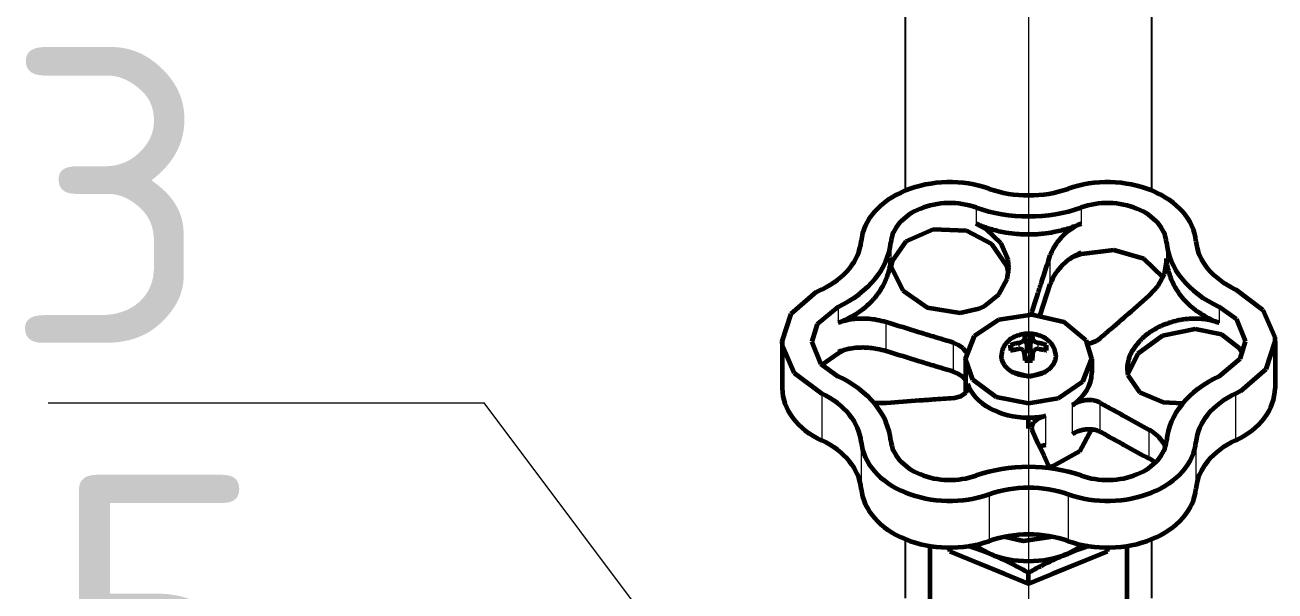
# Model space of a CAD drawing. Header units: millimetres. Extents: x -718 to 68664, y -49984 to -979.
# Drawn here: x 20302 to 21570, y -36362 to -35788 of the extents above; entities that cross this region are included whole.
import ezdxf

# ---------------------------------------------------------------- set-up
doc = ezdxf.new("R2010")
doc.units = ezdxf.units.MM
doc.linetypes.add('K5LT_BASIC', pattern=[0])
doc.layers.add('Text', color=7, linetype='Continuous', lineweight=15)
doc.layers.add('ГВС (Т3)_20', color=10, linetype='Continuous', lineweight=25)
doc.layers.add('Системный слой (1)', color=7, linetype='Continuous', true_color=0xc26c6c6c)
doc.styles.add('ISOCPEUR', font='isocpeur.ttf', dxfattribs={"width": 0.65})

# ---------------------------------------------------------------- blocks, each defined once
blk = doc.blocks.new('U389')
at = {"layer": 'Системный слой (1)', "color": 150, "linetype": 'K5LT_BASIC', "lineweight": 60, "true_color": 0x0080ff}
for p, q in [((484.42, 151.15), (484.39, 151.19)), ((484.72, 150.97), (484.42, 151.15))]:
    blk.add_line(p, q, dxfattribs=at)
blk = doc.blocks.new('U390')
at = {"layer": 'Системный слой (1)', "color": 150, "linetype": 'K5LT_BASIC', "lineweight": 60, "true_color": 0x0080ff}
for p, q in [((484.39, 150.38), (484.68, 150.6)), ((484.68, 150.6), (484.72, 150.6))]:
    blk.add_line(p, q, dxfattribs=at)
blk = doc.blocks.new('U391')
at = {"layer": 'Системный слой (1)', "color": 150, "linetype": 'K5LT_BASIC', "lineweight": 60, "true_color": 0x0080ff}
for p, q in [((484.46, 150.35), (484.42, 150.36)), ((484.49, 150.35), (484.46, 150.35)), ((484.52, 150.34), (484.49, 150.35)), ((484.71, 150.22), (484.52, 150.34)), ((484.82, 150.02), (484.71, 150.22)), ((484.84, 149.77), (484.82, 150.02))]:
    blk.add_line(p, q, dxfattribs=at)
blk = doc.blocks.new('U392')
at = {"layer": 'Системный слой (1)', "color": 150, "linetype": 'K5LT_BASIC', "lineweight": 60, "true_color": 0x0080ff}
for p, q in [((484.42, 151.21), (484.46, 151.22)), ((484.46, 151.22), (484.49, 151.22)), ((484.49, 151.22), (484.52, 151.23)), ((484.52, 151.23), (484.71, 151.35)), ((484.71, 151.35), (484.82, 151.55)), ((484.82, 151.55), (484.84, 151.8))]:
    blk.add_line(p, q, dxfattribs=at)
blk = doc.blocks.new('U393')
at = {"layer": 'Системный слой (1)', "color": 150, "linetype": 'K5LT_BASIC', "lineweight": 60, "true_color": 0x0080ff}
for p, q in [((480.55, 129.28), (480.29, 129.8)), ((490.89, 129.8), (488.79, 127.01)), ((482.78, 126.71), (480.55, 129.28)), ((488.79, 127.01), (486.04, 125.81)), ((485.59, 125.79), (482.78, 126.71)), ((486.04, 125.81), (485.59, 125.79))]:
    blk.add_line(p, q, dxfattribs=at)
blk = doc.blocks.new('U394')
at = {"layer": 'Системный слой (1)', "color": 150, "linetype": 'K5LT_BASIC', "lineweight": 60, "true_color": 0x0080ff}
for p, q in [((494.46, 145.41), (494.45, 145.45)), ((494.86, 142.14), (494.46, 145.41)), ((493.98, 139.08), (494.86, 142.14)), ((492.08, 137.14), (493.98, 139.08))]:
    blk.add_line(p, q, dxfattribs=at)
blk = doc.blocks.new('U395')
at = {"layer": 'Системный слой (1)', "color": 150, "linetype": 'K5LT_BASIC', "lineweight": 60, "true_color": 0x0080ff}
for p, q in [((482.05, 131.46), (483.84, 129.32)), ((487.84, 129.7), (489.12, 131.46)), ((485.59, 128.79), (487.84, 129.7)), ((483.84, 129.32), (485.59, 128.79))]:
    blk.add_line(p, q, dxfattribs=at)
blk = doc.blocks.new('U396')
at = {"layer": 'Системный слой (1)', "color": 150, "linetype": 'K5LT_BASIC', "lineweight": 60, "true_color": 0x0080ff}
for p, q in [((482.38, 174.56), (485.13, 175.76)), ((485.13, 175.76), (485.59, 175.79)), ((485.59, 175.79), (488.39, 174.86)), ((480.29, 171.77), (482.38, 174.56)), ((488.39, 174.86), (490.62, 172.29)), ((490.62, 172.29), (490.89, 171.77))]:
    blk.add_line(p, q, dxfattribs=at)
blk = doc.blocks.new('U397')
at = {"layer": 'Системный слой (1)', "color": 150, "linetype": 'K5LT_BASIC', "lineweight": 60, "true_color": 0x0080ff}
for p, q in [((485.59, 172.79), (483.34, 171.87)), ((487.34, 172.25), (485.59, 172.79)), ((483.34, 171.87), (482.05, 170.11)), ((489.12, 170.11), (487.34, 172.25))]:
    blk.add_line(p, q, dxfattribs=at)
blk = doc.blocks.new('U398')
at = {"layer": 'Системный слой (1)', "color": 150, "linetype": 'K5LT_BASIC', "lineweight": 60, "true_color": 0x0080ff}
for p, q in [((472.93, 148.3), (472.82, 148.71)), ((474.43, 145.62), (472.93, 148.3)), ((476.69, 144.41), (474.43, 145.62))]:
    blk.add_line(p, q, dxfattribs=at)
blk = doc.blocks.new('U399')
at = {"layer": 'Системный слой (1)', "color": 150, "linetype": 'K5LT_BASIC', "lineweight": 60, "true_color": 0x0080ff}
for p, q in [((479.94, 154.08), (481.69, 156.44)), ((481.69, 156.44), (483.82, 157.19)), ((483.82, 157.19), (486.15, 156.27)), ((486.15, 156.27), (487.81, 153.79)), ((479.29, 150.79), (479.94, 154.08)), ((487.81, 153.79), (488.34, 150.45)), ((479.82, 147.78), (479.29, 150.79)), ((488.34, 150.45), (487.57, 147.2)), ((481.49, 145.3), (479.82, 147.78)), ((487.57, 147.2), (485.73, 144.98)), ((483.82, 144.39), (481.49, 145.3)), ((485.73, 144.98), (483.82, 144.39))]:
    blk.add_line(p, q, dxfattribs=at)
blk = doc.blocks.new('U400')
at = {"layer": 'Системный слой (1)', "color": 150, "linetype": 'K5LT_BASIC', "lineweight": 60, "true_color": 0x0080ff}
for p, q in [((484.49, 157.11), (484.9, 157.43)), ((484.9, 157.43), (485.23, 157.88)), ((485.23, 157.88), (485.46, 158.42))]:
    blk.add_line(p, q, dxfattribs=at)
blk = doc.blocks.new('U401')
at = {"layer": 'Системный слой (1)', "color": 150, "linetype": 'K5LT_BASIC', "lineweight": 60, "true_color": 0x0080ff}
for p, q in [((479.85, 158.42), (480.03, 157.65)), ((480.03, 157.65), (480.43, 157.12)), ((480.43, 157.12), (480.97, 156.93)), ((480.97, 156.93), (481.08, 156.94)), ((481.08, 156.94), (481.19, 156.96)), ((481.19, 156.96), (481.31, 156.99))]:
    blk.add_line(p, q, dxfattribs=at)
blk = doc.blocks.new('U402')
at = {"layer": 'Системный слой (1)', "color": 150, "linetype": 'K5LT_BASIC', "lineweight": 60, "true_color": 0x0080ff}
for p, q in [((482.03, 157.5), (481.67, 157.19)), ((482.32, 157.93), (482.03, 157.5)), ((482.52, 158.42), (482.32, 157.93))]:
    blk.add_line(p, q, dxfattribs=at)
blk = doc.blocks.new('U403')
at = {"layer": 'Системный слой (1)', "color": 150, "linetype": 'K5LT_BASIC', "lineweight": 60, "true_color": 0x0080ff}
for p, q in [((479.32, 166.04), (479.34, 166.45)), ((479.32, 165.63), (479.32, 166.04)), ((479.34, 165.23), (479.32, 165.63))]:
    blk.add_line(p, q, dxfattribs=at)
blk = doc.blocks.new('U404')
at = {"layer": 'Системный слой (1)', "color": 150, "linetype": 'K5LT_BASIC', "lineweight": 60, "true_color": 0x0080ff}
for p, q in [((475.29, 149.83), (474.02, 149.25)), ((476.58, 150.41), (475.29, 149.83)), ((474.02, 149.25), (472.74, 148.67))]:
    blk.add_line(p, q, dxfattribs=at)
blk = doc.blocks.new('U405')
at = {"layer": 'Системный слой (1)', "color": 150, "linetype": 'K5LT_BASIC', "lineweight": 60, "true_color": 0x0080ff}
for p, q in [((476.68, 150.45), (476.58, 150.41)), ((476.78, 150.47), (476.68, 150.45)), ((476.88, 150.48), (476.78, 150.47)), ((477.38, 150.29), (476.88, 150.48)), ((477.79, 149.78), (477.38, 150.29)), ((478.05, 149.03), (477.79, 149.78))]:
    blk.add_line(p, q, dxfattribs=at)
blk = doc.blocks.new('U406')
at = {"layer": 'Системный слой (1)', "color": 150, "linetype": 'K5LT_BASIC', "lineweight": 60, "true_color": 0x0080ff}
for p, q in [((476.47, 138.24), (476.64, 138.54)), ((474.89, 136.92), (475.31, 137.11)), ((475.31, 137.11), (475.93, 137.58)), ((475.93, 137.58), (476.47, 138.24))]:
    blk.add_line(p, q, dxfattribs=at)
blk = doc.blocks.new('U407')
at = {"layer": 'Системный слой (1)', "color": 150, "linetype": 'K5LT_BASIC', "lineweight": 60, "true_color": 0x0080ff}
for p, q in [((488.47, 150.47), (488.34, 150.48)), ((488.6, 150.44), (488.47, 150.47)), ((488.73, 150.41), (488.6, 150.44))]:
    blk.add_line(p, q, dxfattribs=at)
blk = doc.blocks.new('U408')
at = {"layer": 'Системный слой (1)', "color": 150, "linetype": 'K5LT_BASIC', "lineweight": 60, "true_color": 0x0080ff}
for p, q in [((473.44, 138.12), (473.58, 138.32)), ((473.58, 138.32), (473.71, 138.54)), ((473.3, 137.92), (473.44, 138.12))]:
    blk.add_line(p, q, dxfattribs=at)
blk = doc.blocks.new('U409')
at = {"layer": 'Системный слой (1)', "color": 150, "linetype": 'K5LT_BASIC', "lineweight": 60, "true_color": 0x0080ff}
for p, q in [((490.24, 138.54), (491.23, 137.63)), ((491.23, 137.63), (492.41, 137.01)), ((492.41, 137.01), (493.64, 136.79)), ((493.64, 136.79), (493.71, 136.79)), ((493.71, 136.79), (493.81, 136.79)), ((493.81, 136.79), (493.91, 136.79)), ((493.91, 136.79), (494, 136.8))]:
    blk.add_line(p, q, dxfattribs=at)
blk = doc.blocks.new('U410')
at = {"layer": 'Системный слой (1)', "color": 150, "linetype": 'K5LT_BASIC', "lineweight": 60, "true_color": 0x0080ff}
for p, q in [((474.92, 149.66), (475, 149.46)), ((475, 149.46), (475.06, 149.25)), ((475.06, 149.25), (475.12, 149.03))]:
    blk.add_line(p, q, dxfattribs=at)
blk = doc.blocks.new('U411')
at = {"layer": 'Системный слой (1)', "color": 150, "linetype": 'K5LT_BASIC', "lineweight": 60, "true_color": 0x0080ff}
for p, q in [((485.36, 144.77), (485.48, 144.32)), ((485.48, 144.32), (485.67, 143.9)), ((485.67, 143.9), (485.92, 143.53))]:
    blk.add_line(p, q, dxfattribs=at)
blk = doc.blocks.new('U412')
at = {"layer": 'Системный слой (1)', "color": 150, "linetype": 'K5LT_BASIC', "lineweight": 60, "true_color": 0x0080ff}
for p, q in [((482.81, 140.79), (482.17, 140.71)), ((480.41, 139.51), (479.44, 137.15)), ((482.17, 140.71), (480.41, 139.51)), ((479.44, 137.15), (479.34, 135.12))]:
    blk.add_line(p, q, dxfattribs=at)
blk = doc.blocks.new('U413')
at = {"layer": 'Системный слой (1)', "color": 150, "linetype": 'K5LT_BASIC', "lineweight": 60, "true_color": 0x0080ff}
for p, q in [((484.34, 139.71), (482.28, 140.74)), ((486.15, 137.19), (484.34, 139.71)), ((486.83, 133.89), (486.15, 137.19)), ((486.3, 131.22), (486.83, 133.89)), ((484.89, 129.38), (486.3, 131.22)), ((484.33, 129.05), (484.89, 129.38))]:
    blk.add_line(p, q, dxfattribs=at)
blk = doc.blocks.new('U415')
at = {"layer": 'Системный слой (1)', "color": 150, "linetype": 'K5LT_BASIC', "lineweight": 60, "true_color": 0x0080ff}
for p, q in [((493.12, 164.74), (490.75, 163.55)), ((493.71, 164.79), (493.12, 164.74)), ((493.81, 164.78), (493.71, 164.79)), ((493.91, 164.78), (493.81, 164.78)), ((494, 164.77), (493.91, 164.78)), ((490.75, 163.55), (489.05, 161.07)), ((489.05, 161.07), (488.5, 157.71)), ((488.5, 157.71), (488.93, 155.79))]:
    blk.add_line(p, q, dxfattribs=at)
blk = doc.blocks.new('U416')
at = {"layer": 'Системный слой (1)', "color": 150, "linetype": 'K5LT_BASIC', "lineweight": 60, "true_color": 0x0080ff}
for p, q in [((493.75, 164.61), (493.17, 164.75)), ((495.72, 163.23), (493.75, 164.61)), ((496.96, 160.45), (495.72, 163.23)), ((496.81, 157.1), (496.96, 160.45)), ((495.46, 154.5), (496.81, 157.1)), ((493.19, 152.97), (495.46, 154.5)), ((492.53, 152.82), (493.19, 152.97))]:
    blk.add_line(p, q, dxfattribs=at)
blk = doc.blocks.new('U417')
at = {"layer": 'Системный слой (1)', "color": 150, "linetype": 'K5LT_BASIC', "lineweight": 60, "true_color": 0x0080ff}
for p, q in [((496.95, 155.04), (497.54, 156.12)), ((488.93, 155.79), (489.2, 155.23)), ((489.2, 155.23), (490.37, 153.79)), ((495.55, 153.6), (496.95, 155.04)), ((490.37, 153.79), (491.9, 152.96)), ((493.83, 152.86), (495.55, 153.6)), ((491.9, 152.96), (493.06, 152.79)), ((493.06, 152.79), (493.83, 152.86))]:
    blk.add_line(p, q, dxfattribs=at)
blk = doc.blocks.new('U439')
at = {"layer": 'Системный слой (1)', "color": 150, "linetype": 'K5LT_BASIC', "lineweight": 60, "true_color": 0x0080ff}
for p, q in [((482.52, 152.49), (482.05, 150.69)), ((482.05, 150.69), (482.52, 149.08))]:
    blk.add_line(p, q, dxfattribs=at)
blk = doc.blocks.new('U443')
at = {"layer": 'Системный слой (1)', "color": 150, "linetype": 'K5LT_BASIC', "lineweight": 60, "true_color": 0x0080ff}
for p, q in [((462.79, 155.12), (462.17, 153.61)), ((462.16, 148), (462.79, 146.46))]:
    blk.add_line(p, q, dxfattribs=at)
blk = doc.blocks.new('U444')
at = {"layer": 'Системный слой (1)', "color": 150, "linetype": 'K5LT_BASIC', "lineweight": 60, "true_color": 0x0080ff}
for p, q in [((463.28, 156.31), (462.04, 153.29)), ((462.04, 148.31), (463.27, 145.28))]:
    blk.add_line(p, q, dxfattribs=at)
blk = doc.blocks.new('U445')
at = {"layer": 'Системный слой (1)', "color": 150, "linetype": 'K5LT_BASIC', "lineweight": 60, "true_color": 0x0080ff}
for p, q in [((464.34, 146.09), (464.06, 146.8)), ((464.6, 145.39), (464.34, 146.09)), ((464.83, 144.69), (464.6, 145.39))]:
    blk.add_line(p, q, dxfattribs=at)
blk = doc.blocks.new('U447')
at = {"layer": 'Системный слой (1)', "color": 150, "linetype": 'K5LT_BASIC', "lineweight": 60, "true_color": 0x0080ff}
for p, q in [((464.35, 155.49), (464.6, 156.18)), ((464.6, 156.18), (464.83, 156.87)), ((464.07, 154.8), (464.35, 155.49))]:
    blk.add_line(p, q, dxfattribs=at)
blk = doc.blocks.new('U449')
at = {"layer": 'Системный слой (1)', "color": 150, "linetype": 'K5LT_BASIC', "lineweight": 60, "true_color": 0x0080ff}
for p, q in [((465.34, 151.25), (465.79, 153.16)), ((465.79, 148.41), (465.34, 151.25))]:
    blk.add_line(p, q, dxfattribs=at)
blk = doc.blocks.new('U450')
at = {"layer": 'Системный слой (1)', "color": 150, "linetype": 'K5LT_BASIC', "lineweight": 60, "true_color": 0x0080ff}
for p, q in [((465.35, 151.33), (465.77, 153.25)), ((465.77, 148.32), (465.35, 151.33))]:
    blk.add_line(p, q, dxfattribs=at)

msp = doc.modelspace()

# ---------------------------------------------------------------- linework, layer by layer
at = {"layer": 'Text'}
msp.add_line((21320.4, -35223.3), (21320.4, -38810.5), dxfattribs=at)
for points in [[(20325.6, -36171.6), (20768.1, -36171.6)], [(21254.2, -36820.4), (20768.1, -36171.6)]]:
    msp.add_lwpolyline(points, dxfattribs=at)
at = {"layer": 'ГВС (Т3)_20'}
for p, q in [((21195.4, -35956.3), (21195.4, -35406)), ((21445.4, -35956.3), (21445.4, -35406)), ((21195.4, -36369.8), (21195.4, -36309.8)), ((21445.4, -36369.8), (21445.4, -36309.8))]:
    msp.add_line(p, q, dxfattribs=at)
at = {"layer": 'ГВС (Т3)_20', "lineweight": 18}
for p, q in [((21267.1, -35973.4), (21267.1, -35989.8)), ((21373.7, -35973.4), (21373.7, -35989.8)), ((21180.5, -36008.7), (21180.5, -36025.2)), ((21373.7, -36019.2), (21373.7, -36020.7)), ((21460.3, -36008.7), (21460.3, -36025.2)), ((21342.4, -36051.2), (21342.4, -36021.8)), ((21127.2, -36074), (21127.2, -36090.5)), ((21324.2, -36081.9), (21324.2, -36077.9)), ((21513.6, -36074), (21513.6, -36090.5)), ((21175.9, -36119.2), (21175.9, -36089.8)), ((21318.5, -36118), (21316.1, -36106.6)), ((21322.2, -36118), (21324.7, -36106.6)), ((21127.2, -36119.8), (21127.2, -36121.4)), ((21244.1, -36140), (21244.1, -36110.6)), ((21311.5, -36116.8), (21310.2, -36110.8)), ((21318.4, -36128.6), (21316.1, -36121)), ((21322.4, -36128.6), (21324.7, -36121)), ((21329.3, -36116.8), (21330.6, -36110.8)), ((21258.3, -36158.7), (21258.3, -36152.2)), ((21110.6, -36162.4), (21110.6, -36209.7)), ((21392.9, -36200.7), (21392.9, -36171.4)), ((21530.2, -36162.4), (21530.2, -36209.7)), ((21338, -36214.1), (21338, -36184.7)), ((21364.9, -36203.1), (21364.9, -36173.7)), ((21442.8, -36228.1), (21442.8, -36198.8)), ((21150.6, -36211.3), (21150.6, -36258.7)), ((21490.2, -36211.3), (21490.2, -36258.7)), ((21280.4, -36264.3), (21280.4, -36311.7)), ((21360.4, -36264.3), (21360.4, -36311.7))]:
    msp.add_line(p, q, dxfattribs=at)
at = {"layer": 'ГВС (Т3)_20', "lineweight": 60}
for p, q in [((21373.7, -36020.7), (21365.8, -36023.3)), ((21332.2, -36082.6), (21342.4, -36051.2)), ((21318.5, -36111.9), (21316.6, -36102.8)), ((21322.2, -36111.9), (21324.2, -36102.8)), ((21070.4, -36109.4), (21070.4, -36156.7)), ((21127.2, -36121.4), (21110.6, -36133)), ((21134.8, -36117.5), (21127.2, -36121.4)), ((21303.2, -36118.1), (21302.1, -36113)), ((21318.4, -36128.1), (21315.9, -36120)), ((21322.2, -36111.9), (21318.5, -36111.9)), ((21318.5, -36111.9), (21318.5, -36118)), ((21322.2, -36118), (21322.2, -36111.9)), ((21322.4, -36128.1), (21324.8, -36120)), ((21337.6, -36118.1), (21338.7, -36113)), ((21570.4, -36109.4), (21570.4, -36156.7)), ((21256.4, -36127), (21256.4, -36161.7)), ((21318.4, -36128.1), (21318.5, -36128.6)), ((21322.3, -36128.6), (21322.4, -36128.1)), ((21384.4, -36127), (21384.4, -36141.2)), ((21320.4, -36197.6), (21320.4, -36186.1)), ((21220.4, -36413.4), (21220.4, -36316.8)), ((21240.3, -36322.2), (21240.3, -36318.4)), ((21240.3, -36322.2), (21320.2, -36355)), ((21280.3, -36324.5), (21264.5, -36316)), ((21320.2, -36355), (21400.3, -36322.4)), ((21376.2, -36316), (21360.3, -36324.6)), ((21400.3, -36322.4), (21400.3, -36318.4)), ((21400.3, -36322.4), (21400.3, -36318.4)), ((21420.4, -36413.4), (21420.4, -36316.8)), ((21320.2, -36355), (21320.2, -36344))]:
    msp.add_line(p, q, dxfattribs=at)
for centre, major_axis, start_param, end_param in [((21240.4, -36011.4), (-90, 0), 4.251835, 6.220141), ((21320.4, -35897.4), (90, 0), 4.251835, 5.172943), ((21400.4, -36011.4), (-90, 0), 3.204637, 5.172943), ((21240.4, -36011.4), (-60, 0), 4.251835, 6.220141), ((21400.4, -36011.4), (60, 0), 0.063045, 2.03135), ((21320.4, -35897.4), (120, 0), 4.251835, 5.172943), ((21060.7, -36003.4), (90, 0), 5.299033, 6.220141), ((21580, -36003.4), (-90, 0), 0.063045, 0.984153), ((21060.7, -36003.4), (120, 0), 5.299033, 6.220141), ((21580, -36003.4), (120, 0), 3.204637, 4.125745), ((21060.7, -36215.4), (-120, 0), 3.204637, 4.125745), ((21320.4, -36141.2), (64, 0), 5.480988, 6.283185), ((21580, -36215.4), (-120, 0), 5.299033, 6.220141), ((21160.4, -36156.7), (90, 0), 3.141593, 4.125745), ((21320.4, -36141.2), (-64, 0), 0.245, 1.570796), ((21480.4, -36156.7), (-90, 0), 2.15744, 3.141593), ((21060.7, -36215.4), (90, 0), 0.063045, 0.984153), ((21580, -36215.4), (-90, 0), 5.299033, 6.220141), ((21320.4, -36141.2), (64, 0), 4.712389, 4.990987), ((21060.7, -36262.7), (90, 0), 0.063045, 0.984153), ((21240.4, -36207.3), (-60, 0), 0.063045, 2.03135), ((21400.4, -36207.3), (60, 0), 4.251835, 6.220141), ((21580, -36262.7), (-90, 0), 5.299033, 6.220141), ((21240.4, -36207.3), (90, 0), 3.204637, 5.172943), ((21400.4, -36207.3), (90, 0), 4.251835, 6.220141), ((21320.4, -36321.4), (-120, 0), 4.251835, 5.172943), ((21240.4, -36254.7), (90, 0), 3.204637, 5.172943), ((21320.4, -36321.4), (-90, 0), 4.251835, 5.172943), ((21400.4, -36254.7), (90, 0), 4.251835, 6.220141), ((21320.4, -36368.7), (-90, 0), 4.251835, 5.172943), ((21320.4, -36275.5), (80, 0), 4.187133, 5.234331)]:
    msp.add_ellipse(centre, major_axis=major_axis, ratio=0.707107, start_param=start_param, end_param=end_param, dxfattribs=at)
at = {"layer": 'ГВС (Т3)_20', "lineweight": 18}
msp.add_ellipse((21320.4, -36123.5), major_axis=(-27.5, 0), ratio=0.707107, start_param=0, end_param=3.141593, dxfattribs=at)
at = {"layer": 'ГВС (Т3)_20', "lineweight": 60}
for points, knots in [([(21373.7, -35989.8), (21369, -35991.9), (21359.9, -35995.2), (21346.9, -35998.4), (21336.7, -36000), (21327, -36000.9), (21318, -36001), (21307.4, -36000.4), (21296.4, -35999), (21283.8, -35996.1), (21273.8, -35992.7), (21268.3, -35990.4), (21267.1, -35989.8)], [0, 0, 0, 0, 1.854842, 3.499918, 4.73635, 5.487068, 6.957013, 7.886095, 9.219697, 10.871305, 12.490285, 13, 13, 13, 13]), ([(21373.7, -35989.8), (21370.9, -35991), (21366, -35993.6), (21359.4, -35998.1), (21354.2, -36002.8), (21349.9, -36007.7), (21346.4, -36012.8), (21343.9, -36017.6), (21342.8, -36020.7), (21342.4, -36021.8)], [0, 0, 0, 0, 1.818825, 3.386072, 4.938759, 6.313147, 7.708369, 9.13365, 10, 10, 10, 10]), ([(21373.7, -36019.2), (21371.2, -36020.3), (21366.7, -36022.6), (21361.3, -36026.1), (21357.1, -36029.5), (21353.3, -36033.1), (21350.1, -36036.8), (21347.5, -36040.5), (21344.8, -36045), (21343.3, -36048.6), (21342.4, -36051.2)], [0, 0, 0, 0, 1.821115, 3.379413, 4.39742, 5.574513, 7.068766, 7.964415, 8.880783, 11, 11, 11, 11]), ([(21180.5, -36025.2), (21180.3, -36027.1), (21179.8, -36032), (21178.2, -36038.8), (21176, -36045.3), (21173.5, -36050.9), (21169.9, -36057.5), (21164.9, -36064.6), (21158.7, -36071.2), (21152.3, -36076.7), (21145.1, -36081.8), (21136.7, -36086.6), (21130.1, -36089.4), (21127.2, -36090.5)], [0, 0, 0, 0, 0.938003, 2.408157, 3.400929, 4.343765, 5.400831, 7.02675, 8.565173, 9.702377, 10.921844, 12.641455, 14, 14, 14, 14]), ([(21324.2, -36077.9), (21326, -36072.3), (21329.1, -36062.8), (21335.2, -36044.1), (21339.4, -36031), (21342.4, -36021.8)], [0, 0, 0, 0, 1.796729, 3.052013, 6, 6, 6, 6]), ([(21513.6, -36090.5), (21509.3, -36088.9), (21501.6, -36085.3), (21491.9, -36079.3), (21484, -36073.1), (21477.6, -36066.6), (21472.3, -36059.6), (21467.9, -36052.4), (21463.7, -36043.1), (21461.3, -36033.9), (21460.4, -36027.2), (21460.3, -36025.2)], [0, 0, 0, 0, 1.67657, 3.178896, 4.393608, 5.661418, 6.866, 8.02582, 9.169165, 11.154957, 12, 12, 12, 12]), ([(21392.9, -36106), (21397.9, -36101.7), (21406.4, -36094.4), (21423, -36080), (21434.6, -36069.9), (21442.8, -36062.8)], [0, 0, 0, 0, 1.796729, 3.052013, 6, 6, 6, 6]), ([(21175.9, -36089.8), (21172.8, -36088.9), (21166.9, -36087.4), (21158.8, -36086.4), (21152.4, -36086.1), (21146.4, -36086.3), (21139.9, -36087), (21133.2, -36088.4), (21129, -36089.8), (21127.2, -36090.5)], [0, 0, 0, 0, 1.895858, 3.525211, 4.773633, 5.69667, 7.116945, 8.737444, 10, 10, 10, 10]), ([(21244.1, -36110.6), (21237.3, -36108.5), (21225.7, -36105), (21203, -36098.1), (21187.1, -36093.2), (21175.9, -36089.8)], [0, 0, 0, 0, 1.796729, 3.052013, 6, 6, 6, 6]), ([(21513.6, -36090.5), (21511, -36089.5), (21506, -36088), (21498.1, -36086.6), (21490.8, -36086.1), (21484.1, -36086.3), (21478.1, -36086.9), (21472.3, -36087.8), (21465.7, -36089.4), (21458.4, -36091.9), (21451.6, -36095.1), (21445.9, -36098.4), (21440.8, -36101.8), (21436.4, -36105.5), (21432.1, -36109.8), (21428.1, -36114.6), (21424.4, -36120.7), (21422.1, -36126.3), (21420.7, -36131.9), (21420.4, -36135.1), (21420.4, -36137.1)], [0, 0, 0, 0, 1.489396, 2.806298, 4.074405, 5.183184, 6.086701, 6.977433, 8.042671, 9.325288, 10.720378, 11.710057, 12.638762, 13.830395, 14.694932, 15.930426, 17.292771, 18.840085, 19.64394, 21, 21, 21, 21]), ([(21347.9, -36123.5), (21347.9, -36122.7), (21347.8, -36122), (21347.6, -36120.3), (21347.4, -36119.3), (21346.8, -36117.3), (21346.4, -36116.3), (21345.3, -36114.1), (21344.6, -36113), (21342.9, -36110.7), (21341.9, -36109.6), (21339.4, -36107.4), (21337.9, -36106.3), (21334.7, -36104.5), (21332.9, -36103.7), (21328.8, -36102.3), (21326.4, -36101.8), (21321.5, -36101.3), (21319, -36101.3), (21314.2, -36101.8), (21311.9, -36102.3), (21307.5, -36103.8), (21305.5, -36104.8), (21301.9, -36107), (21300.3, -36108.3), (21297.7, -36110.9), (21296.6, -36112.2), (21295, -36114.8), (21294.4, -36116.1), (21293.6, -36118.5), (21293.3, -36119.6), (21293, -36121.6), (21292.9, -36122.4), (21292.9, -36123.3), (21292.9, -36123.4), (21292.9, -36123.5)], [0, 0, 0, 0, 0.635766, 0.635766, 1.413246, 1.413246, 2.327713, 2.327713, 3.379678, 3.379678, 4.572633, 4.572633, 5.934211, 5.934211, 7.351129, 7.351129, 9.133453, 9.133453, 10.915777, 10.915777, 12.647242, 12.647242, 14.299135, 14.299135, 15.85652, 15.85652, 17.158936, 17.158936, 18.280269, 18.280269, 19.242871, 19.242871, 19.926082, 19.926082, 20, 20, 20, 20]), ([(21310.2, -36110.8), (21310.7, -36110.7), (21311.8, -36110.4), (21313.2, -36109.8), (21314.5, -36109), (21315.2, -36108.4), (21315.6, -36107.8), (21315.9, -36107.5), (21316, -36107.1), (21316.1, -36106.8), (21316.1, -36106.7), (21316.1, -36106.6)], [0, 0, 0, 0, 2.075817, 4.244153, 6.255988, 8.344244, 9.11935, 9.876473, 10.814253, 11.502856, 12, 12, 12, 12]), ([(21316.6, -36102.8), (21316.5, -36103.1), (21316.4, -36103.7), (21316.2, -36104.9), (21316.2, -36105.9), (21316.1, -36106.6)], [0, 0, 0, 0, 1.827214, 3.321793, 6, 6, 6, 6]), ([(21324.2, -36102.8), (21322.5, -36102.7), (21320, -36102.6), (21317.4, -36102.7), (21316.6, -36102.8)], [0, 0, 0, 0, 3.30107, 5, 5, 5, 5]), ([(21324.7, -36106.6), (21324.6, -36106.4), (21324.6, -36106), (21324.5, -36105.1), (21324.4, -36104.2), (21324.3, -36103.3), (21324.2, -36102.9), (21324.2, -36102.8)], [0, 0, 0, 0, 1.127962, 2.052457, 4.702903, 6.700745, 8, 8, 8, 8]), ([(21324.7, -36106.6), (21324.7, -36106.8), (21324.8, -36107.4), (21325.4, -36108.2), (21326.4, -36109.1), (21327.5, -36109.8), (21328.3, -36110.1), (21328.8, -36110.3), (21329.3, -36110.4), (21329.7, -36110.6), (21330.1, -36110.7), (21330.4, -36110.7), (21330.6, -36110.8)], [0, 0, 0, 0, 1.865472, 4.020169, 6.500074, 8.746103, 9.879296, 10.351451, 11.2127, 11.71544, 12.461428, 13, 13, 13, 13]), ([(21175.9, -36119.2), (21172.9, -36118.3), (21167.4, -36116.9), (21160, -36115.9), (21153.3, -36115.5), (21146.6, -36115.6), (21140.1, -36116.4), (21133.5, -36117.7), (21129.5, -36119), (21127.2, -36119.8)], [0, 0, 0, 0, 1.83616, 3.304363, 4.385714, 5.755195, 7.300322, 8.364664, 10, 10, 10, 10]), ([(21244.1, -36140), (21237.3, -36137.9), (21225.7, -36134.4), (21203, -36127.5), (21187.1, -36122.6), (21175.9, -36119.2)], [0, 0, 0, 0, 1.796729, 3.052013, 6, 6, 6, 6]), ([(21310.2, -36110.8), (21309.9, -36110.8), (21309.3, -36110.9), (21308.5, -36111.1), (21307.6, -36111.3), (21306.4, -36111.6), (21304.8, -36112.1), (21303.3, -36112.6), (21302.4, -36112.9), (21302.1, -36113)], [0, 0, 0, 0, 1.184332, 2.06893, 2.846067, 4.560575, 6.344944, 8.911629, 10, 10, 10, 10]), ([(21302.1, -36118.4), (21303, -36118.1), (21304.7, -36117.7), (21307.4, -36117.2), (21309.1, -36116.9), (21310.2, -36116.8)], [0, 0, 0, 0, 2.197169, 3.704632, 6, 6, 6, 6]), ([(21316.1, -36121), (21316.1, -36121.3), (21316.1, -36121.9), (21316.2, -36122.6), (21316.2, -36123.4), (21316.3, -36124.6), (21316.4, -36126.4), (21316.5, -36127.8), (21316.6, -36128.7)], [0, 0, 0, 0, 1.065952, 2.078217, 2.820889, 4.104732, 6.147547, 9, 9, 9, 9]), ([(21324.2, -36128.7), (21324.3, -36127.7), (21324.5, -36125), (21324.6, -36122.5), (21324.7, -36121)], [0, 0, 0, 0, 1.830974, 5, 5, 5, 5]), ([(21338.7, -36113), (21337.9, -36112.7), (21336.4, -36112.2), (21334.1, -36111.5), (21332.2, -36111.1), (21330.9, -36110.8), (21330.6, -36110.8)], [0, 0, 0, 0, 2.131648, 3.875669, 6.089053, 7, 7, 7, 7]), ([(21330.6, -36116.8), (21330.9, -36116.9), (21331.5, -36116.9), (21332.3, -36117), (21333.2, -36117.2), (21334.4, -36117.4), (21336, -36117.7), (21337.5, -36118.1), (21338.4, -36118.3), (21338.7, -36118.4)], [0, 0, 0, 0, 1.184332, 2.06893, 2.846067, 4.560575, 6.344944, 8.911629, 10, 10, 10, 10]), ([(21338.7, -36118.4), (21338.7, -36117), (21338.7, -36115.2), (21338.7, -36113.5), (21338.7, -36113)], [0, 0, 0, 0, 3.536307, 5, 5, 5, 5]), ([(21347.9, -36123.5), (21347.9, -36123.9), (21347.9, -36124.2), (21347.8, -36125.1), (21347.8, -36125.6), (21347.6, -36126.7), (21347.5, -36127.3), (21347.1, -36128.5), (21346.9, -36129), (21346.5, -36130.2), (21346.2, -36130.8), (21345.8, -36131.5), (21345.8, -36131.6), (21345.4, -36132.3), (21345, -36132.9), (21344.2, -36134), (21343.8, -36134.6), (21342.9, -36135.7), (21342.4, -36136.2), (21341.4, -36137.1), (21340.9, -36137.5), (21340.3, -36138), (21340.2, -36138.1), (21339.4, -36138.7), (21338.8, -36139.1), (21337.8, -36139.7), (21337.6, -36139.9), (21336.9, -36140.3), (21336.4, -36140.6), (21335.1, -36141.3), (21334.2, -36141.6), (21332.5, -36142.3), (21331.7, -36142.6), (21329.8, -36143.2), (21328.9, -36143.4), (21326.9, -36143.8), (21325.9, -36144), (21323.9, -36144.3), (21322.9, -36144.3), (21320.7, -36144.4), (21319.7, -36144.4), (21317.5, -36144.3), (21316.4, -36144.2), (21314.4, -36143.9), (21313.4, -36143.7), (21311.4, -36143.3), (21310.4, -36143), (21308.6, -36142.4), (21307.7, -36142.1), (21306, -36141.4), (21305.1, -36141), (21304, -36140.4), (21303.7, -36140.2), (21302.9, -36139.7), (21302.5, -36139.5), (21301.5, -36138.8), (21301, -36138.4), (21300.3, -36137.9), (21300.2, -36137.8), (21299.5, -36137.2), (21299, -36136.7), (21298.2, -36135.9), (21297.9, -36135.7), (21297.2, -36134.9), (21296.8, -36134.4), (21296, -36133.3), (21295.6, -36132.7), (21295, -36131.7), (21294.8, -36131.3), (21294.4, -36130.3), (21294.1, -36129.7), (21293.7, -36128.5), (21293.5, -36127.9), (21293.2, -36126.7), (21293.1, -36126.1), (21292.9, -36124.9), (21292.9, -36124.3), (21292.9, -36123.6), (21292.9, -36123.6), (21292.9, -36123.5)], [0, 0, 0, 0, 0.287313, 0.287313, 0.670397, 0.670397, 1.14246, 1.14246, 1.623465, 1.623465, 2.111519, 2.111519, 2.22407, 2.22407, 2.73044, 2.73044, 3.250318, 3.250318, 3.786276, 3.786276, 4.241411, 4.241411, 4.340836, 4.340836, 4.913427, 4.913427, 5.093775, 5.093775, 5.502729, 5.502729, 6.108947, 6.108947, 6.731622, 6.731622, 7.369116, 7.369116, 8.022943, 8.022943, 8.693653, 8.693653, 9.382342, 9.382342, 10.068798, 10.068798, 10.737006, 10.737006, 11.387921, 11.387921, 12.022804, 12.022804, 12.641962, 12.641962, 12.902632, 12.902632, 13.243537, 13.243537, 13.754983, 13.754983, 13.828617, 13.828617, 14.395848, 14.395848, 14.648553, 14.648553, 15.153962, 15.153962, 15.678543, 15.678543, 16.011761, 16.011761, 16.509915, 16.509915, 16.996605, 16.996605, 17.473538, 17.473538, 17.945142, 17.945142, 18, 18, 18, 18]), ([(21316.6, -36128.7), (21318.5, -36128.6), (21321, -36128.5), (21323.6, -36128.6), (21324.2, -36128.7)], [0, 0, 0, 0, 3.77453, 5, 5, 5, 5]), ([(21244.1, -36166.8), (21237.3, -36167.3), (21225.7, -36168.1), (21203, -36169.8), (21187.1, -36171), (21175.9, -36171.8)], [0, 0, 0, 0, 1.796729, 3.052013, 6, 6, 6, 6]), ([(21392.9, -36171.4), (21392.3, -36171.1), (21391.1, -36170.5), (21389, -36169.7), (21386.9, -36169.3), (21384.7, -36168.9), (21382.7, -36168.8), (21380.4, -36168.8), (21378, -36169), (21375.4, -36169.4), (21372.7, -36170.1), (21370.1, -36170.9), (21368.2, -36171.8), (21366.5, -36172.7), (21365.5, -36173.3), (21364.9, -36173.7)], [0, 0, 0, 0, 1.328251, 2.469971, 4.015798, 4.895609, 6.089004, 7.296182, 8.517049, 9.743331, 11.313178, 12.801432, 13.950866, 14.65435, 16, 16, 16, 16]), ([(21392.9, -36171.4), (21397.9, -36174.1), (21406.4, -36178.8), (21423, -36187.9), (21434.6, -36194.3), (21442.8, -36198.8)], [0, 0, 0, 0, 1.796729, 3.052013, 6, 6, 6, 6]), ([(21364.9, -36203.1), (21365.5, -36202.6), (21366.9, -36201.8), (21368.8, -36200.8), (21370.7, -36200.1), (21372.5, -36199.5), (21374.8, -36198.9), (21377.1, -36198.5), (21379.5, -36198.2), (21382, -36198.1), (21384.6, -36198.3), (21387.2, -36198.7), (21389.2, -36199.2), (21391.1, -36199.9), (21392.3, -36200.4), (21392.9, -36200.7)], [0, 0, 0, 0, 1.362665, 2.790539, 3.506266, 4.588748, 5.78695, 7.100744, 8.22956, 9.427995, 10.987952, 12.419556, 13.722716, 14.543907, 16, 16, 16, 16]), ([(21392.9, -36200.7), (21397.9, -36203.5), (21406.4, -36208.1), (21423, -36217.3), (21434.6, -36223.7), (21442.8, -36228.1)], [0, 0, 0, 0, 1.796729, 3.052013, 6, 6, 6, 6]), ([(21320.2, -36344), (21316.6, -36342), (21311.4, -36339.2), (21303.4, -36335), (21296.3, -36331.5), (21288.3, -36327.8), (21282.9, -36325.6), (21280.3, -36324.5)], [0, 0, 0, 0, 2.173672, 3.203887, 4.814656, 6.401227, 8, 8, 8, 8]), ([(21360.3, -36324.6), (21357.6, -36325.6), (21352.3, -36327.9), (21343.7, -36331.8), (21336.5, -36335.4), (21328.5, -36339.5), (21323.7, -36342.1), (21320.2, -36344)], [0, 0, 0, 0, 1.573058, 3.160303, 5.134426, 5.881597, 8, 8, 8, 8])]:
    msp.add_open_spline(points, degree=3, knots=knots, dxfattribs=at)
for points in [[(21302.1, -36115.6), (21302.1, -36114.7), (21302.1, -36113.8), (21302.1, -36113)], [(21302.1, -36115.6), (21302.1, -36116.5), (21302.1, -36117.4), (21302.1, -36118.4)]]:
    msp.add_open_spline(points, degree=3, dxfattribs=at)

# ---------------------------------------------------------------- block references
at = {"layer": 'ГВС (Т3)_20', "xscale": 10, "yscale": 10, "zscale": 10, "rotation": 90}
for name in ['U417', 'U416', 'U394', 'U415', 'U409', 'U396', 'U393', 'U397', 'U399', 'U407', 'U395', 'U411', 'U413', 'U400', 'U392', 'U389', 'U390', 'U391', 'U402', 'U439', 'U412', 'U401', 'U403', 'U405', 'U404', 'U398', 'U406', 'U410', 'U408', 'U450', 'U449', 'U447', 'U445', 'U444', 'U443']:
    msp.add_blockref(name, (22828.2, -40965.2), dxfattribs=at)

# ---------------------------------------------------------------- texts
at = {"layer": 'Text', "style": 'ISOCPEUR'}
for s, p in [('3', (20280.6, -36111.6)), ('5', (20328.9, -36544.5))]:
    msp.add_text(s, height=300, dxfattribs=at).set_placement(p)

doc.saveas('drawing.dxf')
